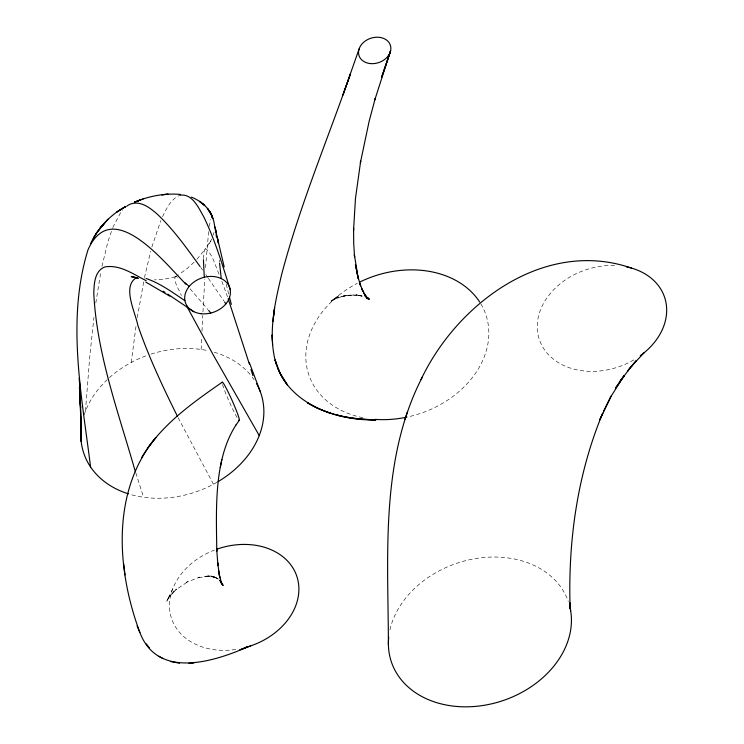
<?xml version="1.0" encoding="UTF-8"?>
<svg xmlns="http://www.w3.org/2000/svg" width="744" height="744" viewBox="0 0 744 744"><rect width="100%" height="100%" fill="white"/><g stroke="black" fill="none" stroke-linecap="round" stroke-linejoin="round"><path stroke-width="0.56" stroke-dasharray="3.72 2.79" d="M203.447 258.614L204.34 250.021L210.877 240.991L207.846 245.474M201.113 349.457L201.717 336.883M201.987 331.173L202.777 315.363M202.963 311.922L204.805 279.047M205.539 267.719L208.636 231.412M85.467 411.144L89.708 357.111L93.921 317.437M131.26 362.468L135.966 326.402M95.818 302.975L100.793 272.062M137.296 317.604L144.243 278.74M209.287 226.427L210.645 219.499M213.956 232.5L213.203 235.206M101.956 266.371L107.871 241.874L112.446 228.455M144.476 277.614L150.66 251.249M151.86 247.027L160.806 220.633M172.757 588.755L166.805 601.199L169.307 596.697L167.54 599.422L174.31 590.783L169.018 596.995L176.765 588.969L175.119 590.336L188.576 581.213L186.502 582.282L199.764 577.13L197.42 577.735L211.454 576.023L204.749 576.274L213.937 576.749L207.669 575.93L216.299 577.716L210.561 575.912L218.327 578.953L213.193 576.237L218.327 578.953M112.8 227.497L120.556 212.747A98.05 34.317 89.1 0 1 122.565 210.18M162.518 216.727C166.377 208.85 170.506 199.848 178.746 195.737M210.292 241.828L211.715 238.991M169.018 596.995L170.683 595.023M196.928 259.247L205.623 248.673C213.416 255.025 215.267 266.64 219.647 275.438M194.091 262.214L187.163 268.491L179.006 274.527M336.697 297.042L332.084 300.706L338.557 295.796L329.88 301.887L338.576 297.135L332.131 300.39M176.542 276.08L174.905 277.112C174.384 283.641 179.174 289.574 181.359 295.517M178.486 274.862L174.905 277.112L177.5 277.335M337.395 297.953L334.595 299.116L344.249 295.833L340.399 296.93L347.29 295.433L343.486 296.047L357.176 294.912L346.527 295.294L350.294 295.201M175.454 276.787L162.611 279.53L154.389 279.846M204.749 576.274L206.748 576.191M353.13 295.089L359.687 295.452L355.678 295.033L363.435 296.456L357.836 294.959L361.798 296M216.718 578.116L218.29 579.213M190.055 288.756L207.902 309.56M200.675 267.384L202.601 270.072M205.809 274.666L207.734 277.428M208.376 278.349L223.925 301.013M213.435 484.242L177.863 417.142M221.879 281.288L227.497 296.791M135.827 472.914L143.583 497.252M226.26 284.282L228.668 294.029M219.22 260L219.452 262.13M217.043 482.242A93.474 72.438 -18.8 0 1 130.507 494.481M84.1 414.985A93.474 72.438 -18.8 0 1 146.819 355.548M151.032 354.116A93.474 72.438 -18.8 0 1 208.85 350.87M214.179 352.228A93.474 72.438 -18.8 0 1 250.096 374.446M252.207 377.069A93.474 72.438 -18.8 0 1 254.123 379.738M237.094 417.57A20.906 1.544 66 0 1 222.558 384.574M235.764 649.493A66.095 51.224 -18.8 0 1 170.376 614.228A66.095 51.224 -18.8 0 1 214.402 550.086M633.851 359.891A66.095 51.224 -18.8 0 1 537.912 334A66.095 51.224 -18.8 0 1 616.702 265.599M389.949 629.805A93.474 72.438 -18.8 0 1 476.309 558.456A93.474 72.438 -18.8 0 1 568.276 601.45M480.884 303.952A93.474 72.438 -18.8 0 1 407.238 417.049M362.849 417.682A93.474 72.438 -18.8 0 1 305.858 358.785A93.474 72.438 -18.8 0 1 357.418 283.25"/><path stroke-width="1.12" d="M80.836 434.133L80.845 423.922M80.854 420.518L80.854 418.249M359.092 48.965L342.947 94.99L350.498 73.74C327.155 140.56 299.627 206.088 281.604 274.657C275.438 300.716 269.114 328.002 273.969 354.832C281.911 401.221 333.777 421.206 375.934 419.83C362.635 419.43 349.215 418.444 336.353 414.789M272.871 321.631L274.573 308.258L273.373 317.66M236.239 424.592C213.528 459.411 216.29 509.212 216.783 551.304L216.643 548.765L217.973 565.589L217.611 562.576L219.787 577.846L218.624 570.369M220.298 467.558L221.842 459.476M422.453 376.873C379.905 459.029 388.191 555.136 388.405 644.611M407.563 411.46L404.978 419.253M390.293 51.913L381.626 77.199L390.628 50.648L374.753 100.022L375.153 98.617L369.117 121.393L360.366 162.843L360.682 161.048L355.465 198.499L353.539 230.603L353.567 228.213L353.707 243.353L354.581 257.322L354.358 254.653L358.255 278.684L355.399 264.529L357.65 275.773L360.598 285.845L359.603 282.953L363.146 291.676L361.705 288.746L365.778 296.14L363.779 293.117L367.266 297.944L364.662 294.959L368.373 298.976L365.127 296.093L369.024 299.321L366.671 297.702M644.332 352.498L631.619 366.076L636.148 360.775L627.583 371.024L632.093 365.416L619.631 381.877L624.039 375.785L611.707 395.278L599.748 419.793L602.752 413.125C577.121 474.579 567.858 542.218 570.146 608.508L569.923 602.873L570.611 610.861M603.654 411.032L610.954 396.078M421.011 379.626C457.048 303.264 544.72 237.978 631.647 268.147M90.396 244.023C97.827 228.148 110.233 214.737 125.736 206.507L117.05 211.891L125.736 206.507M93.391 238.508L96.339 233.3L104.02 223.451L96.339 233.3L93.298 238.48M141.527 457.848C160.499 425.373 191.989 403.202 222.27 382.184M148.168 447.404L155.84 437.574C110.986 491.598 116.743 570.416 139.881 632.521C157.7 679.551 213.779 661.825 247.882 646.834L239.447 649.949M624.039 375.785L615.576 388.052L619.919 381.765M236.118 424.787L239.261 420.369M134.432 202.266L140.188 200.015L134.432 202.266C148.847 196.025 164.768 193.04 180.467 194.426M136.877 277.466C121.421 285.743 135.501 312.564 137.77 325.128C148.493 356.488 162.648 386.536 177.379 416.166M143.136 198.964L137.287 201.103L140.216 200.034M241.819 649.056L250.774 645.848M179.611 195.281C192.259 192.938 198.611 207.976 203.772 216.857C215.025 240.145 222.502 264.994 230.194 289.611M211.668 217.378L212.7 217.955L213.798 221.219L215.667 231.533M188.892 663.341L193.803 663.044M375.934 419.83C352.2 419.504 327.881 415.236 307.365 402.774L317.986 408.484L330.206 413.19M134.999 277.131L131.26 276.656L138.291 278.34L135.761 277.54M179.537 663.22L170.571 661.546M146.038 278.47C160.267 283.278 172.524 292.411 184.912 300.678M366.587 297.656L368.699 298.446L366.615 297.581M191.292 197.076C200.248 200.657 208.441 207.195 212.217 216.272L209.641 211.417L212.217 216.272M366.383 297.665L369.145 299.097L366.718 297.619M145.759 282.078L169.846 296.168M158.77 656.227L162.685 658.375M146.187 280.711C133.492 274.294 119.942 264.399 104.96 266.91C94.469 270.825 94.088 284.059 93.79 293.536C96.813 353.67 117.98 411.107 134.422 468.488L135.473 471.808M163.168 291.183L165.001 292.346M167.8 294.15L193.858 311.708M184.586 282.45L189.227 286.412M186.205 284.468C165.001 263.255 112.251 195.505 88.043 249.705C66.225 319.697 81.803 396.031 90.573 466.972M208.636 310.425L210.831 313.038M219.852 580.329L220.856 581.557M146.298 643.839L149.488 648.08M220.029 580.636L223.135 585.5L220.122 580.208L221.712 584.124L219.257 574.452M200.024 266.482C186.874 248.329 173.808 229.85 157.486 214.346C150.288 208.022 140.653 200.359 130.479 204.079A98.05 34.317 89.1 0 0 126.796 206.172M224.576 301.971L225.888 303.887M259.228 435.566L213.035 354.553L186.53 305.784M278.051 368.847L282.134 377.208L287.426 385.067L279.986 372.893L275.075 359.919L276.554 364.476M213.017 218.513L210.738 213.249L207.427 208.339L211.826 215.779M137.073 625.89L139.881 632.521M260.233 391.549L249.333 362.579M228.203 298.828L249.361 364.067M250.998 369.424L252.876 375.608M229.45 297.237L231.356 304.352M224.186 266.901L215.741 230.854M215.053 227.05L216.272 233.198L215.444 228.733M217.118 236.601L218.373 243.102L217.248 237.262M216.104 234.565L216.392 236.592M123.671 563.673L125.02 574.926M219.573 263.19L221.247 278.582M204.275 277.261L203.428 259.693M79.403 386.889L80.594 407.926L79.366 378.268L80.947 423.048L80.278 396.868M272.574 345.049L272.211 334.865L272.416 340.668M80.213 396.868L81.189 441.499L80.966 417.282M256.429 383.448A93.474 72.438 -18.8 0 1 217.946 481.712M128.433 493.858A93.474 72.438 -18.8 0 1 81.421 426.545M222.149 382.676A20.906 1.544 66 0 1 232.24 400.784A20.906 1.544 66 0 1 238.787 420.081M217.592 548.923A66.095 51.224 -18.8 0 1 297.498 578.516A66.095 51.224 -18.8 0 1 244.33 647.773M626.364 266.854A66.095 51.224 -18.8 0 1 666.187 303.803A66.095 51.224 -18.8 0 1 640.286 355.697M569.532 605.542A93.474 72.438 -18.8 0 1 485.302 705.107A93.474 72.438 -18.8 0 1 388.731 637.152M406.224 417.263A93.474 72.438 -18.8 0 1 375.199 419.365M359.343 282.274A93.474 72.438 -18.8 0 1 479.685 302.027M104.002 223.786L99.938 228.38L108.038 219.229L104.002 223.786M168.023 194.24L161.922 194.751L168.023 194.24M202.917 204.033L199.439 201.326L204.777 205.521L202.917 204.033M201.168 313.717A23.371 18.107 -18.8 0 0 229.775 287.909A23.371 18.107 -18.8 0 0 191.72 283.808A23.371 18.107 -18.8 0 0 201.168 313.717M370.028 63.556A16.526 12.806 -18.8 0 0 390.433 45.44A16.526 12.806 -18.8 0 0 363.602 42.324A16.526 12.806 -18.8 0 0 370.028 63.556"/></g></svg>
